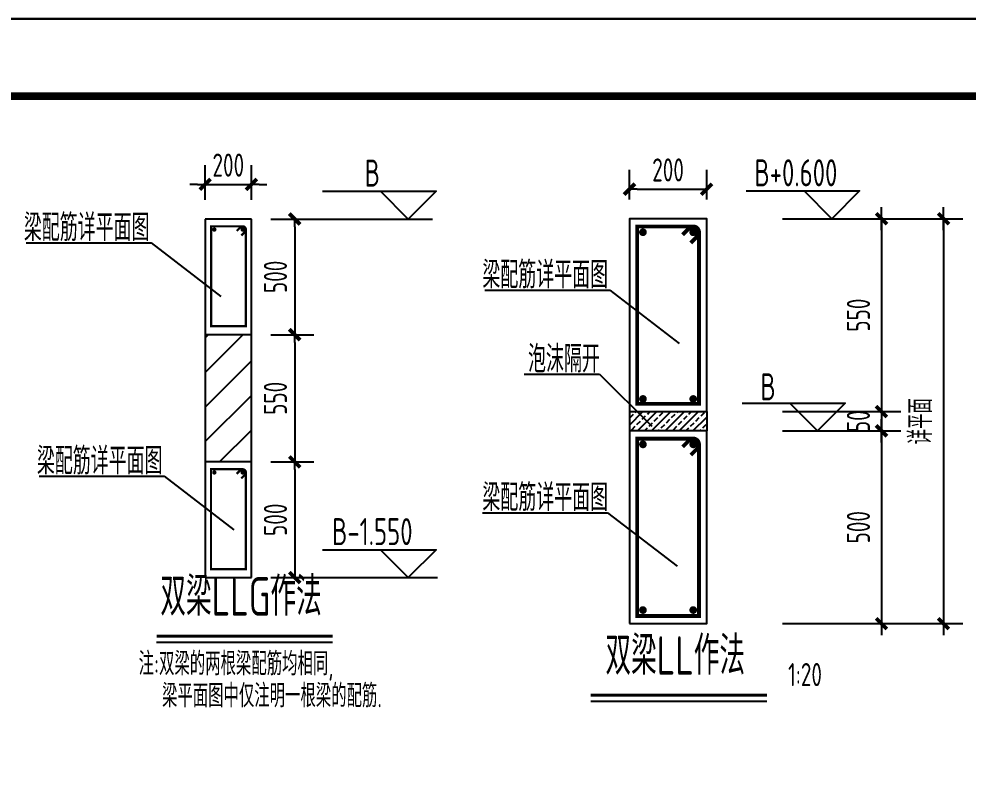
# Model space of a CAD drawing. Extents: x 580289 to 1106878, y -144605 to 78052.
# Drawn here: x 1081653 to 1093963, y -14290 to -4251 of the extents above; entities that cross this region are included whole.
import ezdxf
from ezdxf.enums import TextEntityAlignment as Align

# ---------------------------------------------------------------- set-up
doc = ezdxf.new("R2010")
doc.units = 0
doc.header["$LTSCALE"] = 100
doc.layers.get('0').update_dxf_attribs({"linetype": 'CONTINUOUS'})
doc.layers.get('Defpoints').update_dxf_attribs({"linetype": 'CONTINUOUS'})
for name, color, linetype in [('beam_dy', 7, 'CONTINUOUS'), ('DIM', 3, 'CONTINUOUS'), ('T图框', 7, 'CONTINUOUS'), ('图框', 254, 'CONTINUOUS'), ('梁__实线', 4, 'CONTINUOUS')]:
    doc.layers.add(name, color=color, linetype=linetype)
doc.styles.add('dim_font', font='tssdeng.shx', dxfattribs={"width": 0.7, "bigfont": 'tssdchn.shx'})
doc.styles.get("Standard").update_dxf_attribs({"font": 'tssdeng.shx', "width": 0.7, "bigfont": 'tssdchn.shx'})
doc.styles.add('TSSD_Dimension', font='Tssdeng.shx', dxfattribs={"width": 0.7, "bigfont": 'tssdchn.shx'})
doc.dimstyles.new('DIMN', dxfattribs={"dimtxt": 300, "dimasz": 1, "dimexe": 250, "dimexo": 300, "dimgap": 150, "dimtad": 1, "dimdec": 0, "dimzin": 0, "dimdsep": 46, "dimtxsty": 'dim_font', "dimblk": '_DIMX', "dimcen": 0.09, "dimclrt": 7, "dimadec": 0, "dimazin": 0, "dimtfac": 1, "dimtdec": 0, "dimtix": 1, "dimtmove": 2, "dimatfit": 3, "dimldrblk": '_DIMX', "dimfxl": 250, "dimtolj": 1, "dimtzin": 0, "dimarcsym": 0})
doc.dimstyles.new('TSSD_100_100$0', dxfattribs={"dimtxt": 300, "dimasz": 100, "dimexe": 250, "dimexo": 250, "dimgap": 100, "dimtad": 1, "dimdec": 0, "dimzin": 0, "dimdsep": 46, "dimtxsty": 'TSSD_Dimension', "dimblk": '_TSDBK', "dimblk1": '_TSDBK', "dimblk2": '_TSDBK', "dimsah": 1, "dimcen": 0, "dimclrt": 7, "dimadec": 0, "dimazin": 0, "dimtfac": 1, "dimtdec": 0, "dimtix": 1, "dimtmove": 2, "dimatfit": 3, "dimldrblk": '_TSDBK', "dimfxl": 1, "dimtolj": 1, "dimtzin": 0, "dimarcsym": 0})

# ---------------------------------------------------------------- blocks, each defined once
blk = doc.blocks.new('A$C72C84CBD')
at = {"layer": '图框', "color": 0}
for points in [[(0, 0), (0, 59400), (84100, 59400), (84100, 0)], [(0, 0), (84100, 0), (84100, 59400), (0, 59400)]]:
    blk.add_lwpolyline(points, close=True, dxfattribs=at)
at = {"layer": '图框', "color": 0, "const_width": 100}
blk.add_lwpolyline([(2500, 1000), (83100, 1000), (83100, 58400), (2500, 58400)], close=True, dxfattribs=at)
blk = doc.blocks.new('图框')
at = {"layer": 'T图框', "color": 4}
blk.add_blockref('A$C72C84CBD', (602717, 102744), dxfattribs=at)
blk = doc.blocks.new('_DIMX')
blk.add_line((-150, 0), (150, 0))
at = {"const_width": 50}
blk.add_lwpolyline([(-70, -70), (70, 70)], dxfattribs=at)
blk = doc.blocks.new('*D1333')
at = {"layer": 'beam_dy', "color": 0, "lineweight": -2}
for p, q in [((1092879, -6842), (1093895, -6842)), ((1093645, -6843), (1093645, -12092)), ((1092808, -12093), (1093895, -12093))]:
    blk.add_line(p, q, dxfattribs=at)
at = {"layer": 'Defpoints', "color": 0}
for p in [(1092579, -6842), (1092508, -12093), (1093645, -12093)]:
    blk.add_point(p, dxfattribs=at)
at = {"layer": 'beam_dy', "color": 0, "lineweight": -2}
for p, rotation in [((1093645, -6842), 90), ((1093645, -12093), 270)]:
    blk.add_blockref('_DIMX', p, dxfattribs=dict(at, rotation=rotation))
at = {"layer": 'beam_dy', "color": 7, "insert": (1093345, -9468), "char_height": 300, "attachment_point": 5, "rotation": 90, "style": 'TSSD_Dimension'}
blk.add_mtext('\\A1;详平面', dxfattribs=at)
blk = doc.blocks.new('*D1334')
at = {"layer": 'beam_dy', "color": 0, "lineweight": -2}
for p, q in [((1091555, -6842), (1093091, -6842)), ((1092841, -6843), (1092841, -9342)), ((1091555, -9343), (1093091, -9343))]:
    blk.add_line(p, q, dxfattribs=at)
at = {"layer": 'Defpoints', "color": 0}
for p in [(1091255, -6842), (1091255, -9343), (1092841, -9343)]:
    blk.add_point(p, dxfattribs=at)
at = {"layer": 'beam_dy', "color": 0, "lineweight": -2}
for p, rotation in [((1092841, -6842), 90), ((1092841, -9343), 270)]:
    blk.add_blockref('_DIMX', p, dxfattribs=dict(at, rotation=rotation))
at = {"layer": 'beam_dy', "color": 7, "insert": (1092541, -8092), "char_height": 300, "attachment_point": 5, "rotation": 90, "style": 'TSSD_Dimension'}
blk.add_mtext('\\A1;550', dxfattribs=at)
blk = doc.blocks.new('*D1335')
at = {"layer": 'beam_dy', "color": 0, "lineweight": -2}
for p, q in [((1091555, -9593), (1093091, -9593)), ((1092841, -9594), (1092841, -12092)), ((1091555, -12093), (1093091, -12093))]:
    blk.add_line(p, q, dxfattribs=at)
at = {"layer": 'Defpoints', "color": 0}
for p in [(1091255, -9593), (1091255, -12093), (1092841, -12093)]:
    blk.add_point(p, dxfattribs=at)
at = {"layer": 'beam_dy', "color": 0, "lineweight": -2}
for p, rotation in [((1092841, -9593), 90), ((1092841, -12093), 270)]:
    blk.add_blockref('_DIMX', p, dxfattribs=dict(at, rotation=rotation))
at = {"layer": 'beam_dy', "color": 7, "insert": (1092541, -10843), "char_height": 300, "attachment_point": 5, "rotation": 90, "style": 'TSSD_Dimension'}
blk.add_mtext('\\A1;500', dxfattribs=at)
blk = doc.blocks.new('*D1336')
at = {"layer": 'beam_dy', "color": 0, "lineweight": -2}
for p, q in [((1091555, -9343), (1093091, -9343)), ((1092841, -9342), (1092841, -9341)), ((1092841, -9343), (1092841, -9593)), ((1091555, -9593), (1093091, -9593)), ((1092841, -9594), (1092841, -9595))]:
    blk.add_line(p, q, dxfattribs=at)
at = {"layer": 'Defpoints', "color": 0}
for p in [(1091255, -9343), (1091255, -9593), (1092841, -9593)]:
    blk.add_point(p, dxfattribs=at)
at = {"layer": 'beam_dy', "color": 0, "lineweight": -2}
for p, rotation in [((1092841, -9343), 270), ((1092841, -9593), 90)]:
    blk.add_blockref('_DIMX', p, dxfattribs=dict(at, rotation=rotation))
at = {"layer": 'beam_dy', "color": 7, "insert": (1092541, -9468), "char_height": 300, "attachment_point": 5, "rotation": 90, "style": 'TSSD_Dimension'}
blk.add_mtext('\\A1;50', dxfattribs=at)
blk = doc.blocks.new('_TSDBK')
blk.add_line((-1, 0), (0, 0))
at = {"const_width": 0.5}
blk.add_lwpolyline([(-0.7, -0.7), (0.7, 0.7)], dxfattribs=at)
blk = doc.blocks.new('*D1337')
at = {"layer": 'Defpoints', "color": 0}
for p in [(1090573, -6459), (1089571, -6843), (1090573, -6843)]:
    blk.add_point(p, dxfattribs=at)
at = {"layer": 'DIM', "color": 0, "lineweight": -2}
for p, q in [((1089571, -6593), (1089571, -6209)), ((1090573, -6593), (1090573, -6209)), ((1089671, -6459), (1090473, -6459))]:
    blk.add_line(p, q, dxfattribs=at)
at = {"layer": 'DIM', "color": 0, "lineweight": -2, "xscale": 100, "yscale": 100, "zscale": 100, "rotation": 180}
blk.add_blockref('_TSDBK', (1089571, -6459), dxfattribs=at)
at = {"layer": 'DIM', "color": 0, "lineweight": -2, "xscale": 100, "yscale": 100, "zscale": 100}
blk.add_blockref('_TSDBK', (1090573, -6459), dxfattribs=at)
at = {"layer": 'DIM', "color": 7, "insert": (1090072, -6209), "char_height": 300, "attachment_point": 5, "style": 'TSSD_Dimension'}
blk.add_mtext('\\A1;\\A1;200', dxfattribs=at)
blk = doc.blocks.new('*D1340')
at = {"layer": 'Defpoints', "color": 0}
for p in [(1084668, -6396), (1084068, -6846), (1084668, -6846)]:
    blk.add_point(p, dxfattribs=at)
at = {"layer": 'DIM', "color": 0, "lineweight": -2}
for p, q in [((1084068, -6596), (1084068, -6146)), ((1084668, -6596), (1084668, -6146)), ((1083968, -6396), (1083868, -6396)), ((1084068, -6396), (1084668, -6396)), ((1084768, -6396), (1084868, -6396))]:
    blk.add_line(p, q, dxfattribs=at)
at = {"layer": 'DIM', "color": 0, "lineweight": -2, "xscale": 100, "yscale": 100, "zscale": 100}
blk.add_blockref('_TSDBK', (1084068, -6396), dxfattribs=at)
at = {"layer": 'DIM', "color": 0, "lineweight": -2, "xscale": 100, "yscale": 100, "zscale": 100, "rotation": 180}
blk.add_blockref('_TSDBK', (1084668, -6396), dxfattribs=at)
at = {"layer": 'DIM', "color": 7, "insert": (1084368, -6146), "char_height": 300, "attachment_point": 5, "style": 'TSSD_Dimension'}
blk.add_mtext('\\A1;200', dxfattribs=at)
blk = doc.blocks.new('*D1341')
at = {"layer": 'Defpoints', "color": 0}
for p in [(1084668, -6846), (1084668, -8346), (1085229, -8346)]:
    blk.add_point(p, dxfattribs=at)
at = {"layer": 'DIM', "color": 0, "lineweight": -2}
for p, q in [((1084918, -6846), (1085479, -6846)), ((1085229, -6946), (1085229, -8246)), ((1084918, -8346), (1085479, -8346))]:
    blk.add_line(p, q, dxfattribs=at)
at = {"layer": 'DIM', "color": 0, "lineweight": -2, "xscale": 100, "yscale": 100, "zscale": 100}
for p, rotation in [((1085229, -6846), 90), ((1085229, -8346), 270)]:
    blk.add_blockref('_TSDBK', p, dxfattribs=dict(at, rotation=rotation))
at = {"layer": 'DIM', "color": 7, "insert": (1084979, -7596), "char_height": 300, "attachment_point": 5, "rotation": 90, "style": 'TSSD_Dimension'}
blk.add_mtext('\\A1;500', dxfattribs=at)
blk = doc.blocks.new('*D1342')
at = {"layer": 'Defpoints', "color": 0}
for p in [(1084668, -8346), (1084668, -9996), (1085229, -9996)]:
    blk.add_point(p, dxfattribs=at)
at = {"layer": 'DIM', "color": 0, "lineweight": -2}
for p, q in [((1084918, -8346), (1085479, -8346)), ((1085229, -8446), (1085229, -9896)), ((1084918, -9996), (1085479, -9996))]:
    blk.add_line(p, q, dxfattribs=at)
at = {"layer": 'DIM', "color": 0, "lineweight": -2, "xscale": 100, "yscale": 100, "zscale": 100}
for p, rotation in [((1085229, -8346), 90), ((1085229, -9996), 270)]:
    blk.add_blockref('_TSDBK', p, dxfattribs=dict(at, rotation=rotation))
at = {"layer": 'DIM', "color": 7, "insert": (1084979, -9171), "char_height": 300, "attachment_point": 5, "rotation": 90, "style": 'TSSD_Dimension'}
blk.add_mtext('\\A1;550', dxfattribs=at)
blk = doc.blocks.new('*D1343')
at = {"layer": 'Defpoints', "color": 0}
for p in [(1084668, -9996), (1084668, -11496), (1085229, -11496)]:
    blk.add_point(p, dxfattribs=at)
at = {"layer": 'DIM', "color": 0, "lineweight": -2}
for p, q in [((1084918, -9996), (1085479, -9996)), ((1085229, -10096), (1085229, -11396)), ((1084918, -11496), (1085479, -11496))]:
    blk.add_line(p, q, dxfattribs=at)
at = {"layer": 'DIM', "color": 0, "lineweight": -2, "xscale": 100, "yscale": 100, "zscale": 100}
for p, rotation in [((1085229, -9996), 90), ((1085229, -11496), 270)]:
    blk.add_blockref('_TSDBK', p, dxfattribs=dict(at, rotation=rotation))
at = {"layer": 'DIM', "color": 7, "insert": (1084979, -10746), "char_height": 300, "attachment_point": 5, "rotation": 90, "style": 'TSSD_Dimension'}
blk.add_mtext('\\A1;500', dxfattribs=at)

msp = doc.modelspace()

# ---------------------------------------------------------------- hatches: boundary and pattern name
at = {"layer": 'DIM'}
h = msp.add_hatch(dxfattribs=at)
h.set_pattern_fill('ANSI31', color=256, scale=100, style=0)
h.set_pattern_definition([(45, (172240.58, -9615.7), (-224.5064, 224.5064), [])])
h.paths.add_polyline_path([(1084668.3, -8345.9), (1084068.3, -8345.9), (1084068.3, -9995.9), (1084668.3, -9995.9)])
at = {"layer": '梁__实线'}
h = msp.add_hatch(dxfattribs=at)
h.set_pattern_fill('ANSI33', color=256, scale=20, style=0)
h.set_pattern_definition([(45, (1007364.91, -102680.65), (-89.80256, 89.80256), []), (45, (1007454.71, -102680.65), (-89.80256, 89.80256), [63.5, -31.75])])
h.paths.add_polyline_path([(1090573.5, -9593.2), (1090573.5, -9592.9), (1090573.5, -9342.9), (1089571.2, -9342.9), (1089571.2, -9593.2)])

# ---------------------------------------------------------------- linework, layer by layer
at = {"layer": 'beam_dy'}
for p, q in [((1081746.9, -7154.3), (1083368.5, -7154.3)), ((1083368.5, -7154.3), (1084269.2, -7849.2)), ((1087694.5, -7767.1), (1089316.2, -7767.1)), ((1089316.2, -7767.1), (1090216.8, -8461.9)), ((1088203.9, -8858.5), (1089182.7, -8858.5)), ((1089182.7, -8858.5), (1089859.8, -9530.9)), ((1089571.2, -9342.9), (1089571.2, -9592.9)), ((1090573.5, -9342.9), (1090573.5, -9592.9)), ((1089571.2, -9593.2), (1089571.2, -9592.9)), ((1090573.5, -9592.9), (1090573.5, -9593.2)), ((1081915.9, -10180.7), (1083537.5, -10180.7)), ((1083537.5, -10180.7), (1084438.1, -10875.6)), ((1087666.1, -10654.1), (1089287.8, -10654.1)), ((1089287.8, -10654.1), (1090188.4, -11349)), ((1083438, -12331.9), (1085721.5, -12331.9)), ((1089070.3, -13098.1), (1091353.8, -13098.1))]:
    msp.add_line(p, q, dxfattribs=at)
for points in [[(1085590.6, -6485.7), (1087062.4, -6485.7), (1086702.4, -6845.7), (1086342.4, -6485.7)], [(1091085, -6482), (1092556.9, -6482), (1092196.9, -6842), (1091836.9, -6482)], [(1091031.7, -9232.9), (1092370.9, -9232.9), (1092010.9, -9592.9), (1091650.9, -9232.9)], [(1085590.6, -11135.9), (1087062.4, -11135.9), (1086702.4, -11495.9), (1086342.4, -11135.9)]]:
    msp.add_lwpolyline(points, dxfattribs=at)
for points in [[(1089571.2, -9342.9), (1090573.5, -9342.9), (1090573.5, -6843), (1089571.2, -6843)], [(1089571.2, -12093), (1090573.5, -12093), (1090573.5, -9593.2), (1089571.2, -9593.2)]]:
    msp.add_lwpolyline(points, close=True, dxfattribs=at)
for points, const_width in [([(1084476.4, -7000.1), (1084524.2, -6952.3, -0.6681786), (1084596.3, -6982.2), (1084596.3, -8235.8), (1084144.5, -8235.8), (1084144.5, -6940), (1084554.1, -6940, -0.6681786), (1084583.9, -7012.1), (1084536.1, -7059.9)], 28.2), ([(1090260.6, -7048.8), (1090345.5, -6964, -0.6681786), (1090473.5, -7017), (1090473.5, -9242.9), (1089671.2, -9242.9), (1089671.2, -6942), (1090398.5, -6942, -0.6681786), (1090451.5, -7070), (1090366.7, -7154.9)], 50), ([(1090260.6, -9800), (1090345.5, -9715.1, -0.6681786), (1090473.5, -9768.2), (1090473.5, -11993), (1089671.2, -11993), (1089671.2, -9693.2), (1090398.5, -9693.2, -0.6681786), (1090451.5, -9821.2), (1090366.7, -9906.1)], 50), ([(1084476.4, -10150.4), (1084524.2, -10102.6, -0.6681786), (1084596.3, -10132.5), (1084596.3, -11386.1), (1084144.4, -11386.1), (1084144.4, -10090.2), (1084554, -10090.2, -0.6681786), (1084583.9, -10162.3), (1084536.1, -10210.1)], 28.2)]:
    msp.add_lwpolyline(points, format="xyb", dxfattribs=dict(at, const_width=const_width))
for points, const_width in [([(1084172.6, -6982.2, 1), (1084200.8, -6982.2, 1)], 28.2), ([(1084540, -6982.2, 1), (1084568.1, -6982.2, 1)], 28.2), ([(1089721.2, -7017, 1), (1089771.2, -7017, 1)], 50), ([(1090373.5, -7017, 1), (1090423.5, -7017, 1)], 50), ([(1089721.2, -9179.4, -1), (1089771.2, -9179.4, -1)], 50), ([(1090373.5, -9179.4, -1), (1090423.5, -9179.4, -1)], 50), ([(1089721.2, -9768.2, 1), (1089771.2, -9768.2, 1)], 50), ([(1090373.5, -9768.2, 1), (1090423.5, -9768.2, 1)], 50), ([(1084172.6, -10132.5, 1), (1084200.8, -10132.5, 1)], 28.2), ([(1084540, -10132.5, 1), (1084568.1, -10132.5, 1)], 28.2), ([(1089721.2, -11916.9, -1), (1089771.2, -11916.9, -1)], 50), ([(1090373.5, -11916.9, -1), (1090423.5, -11916.9, -1)], 50)]:
    msp.add_lwpolyline(points, format="xyb", close=True, dxfattribs=dict(at, const_width=const_width))
at = {"layer": 'beam_dy', "const_width": 40}
for points in [[(1083438, -12255.8), (1085721.5, -12255.8)], [(1089070.3, -13021.9), (1091353.8, -13021.9)]]:
    msp.add_lwpolyline(points, dxfattribs=at)
at = {"layer": 'DIM'}
for p, q in [((1084068.3, -6845.7), (1084068.3, -11495.9)), ((1084668.3, -6845.7), (1084068.3, -6845.7)), ((1084668.3, -8345.9), (1084668.3, -6845.7)), ((1085479.3, -6845.7), (1087016.6, -6845.7)), ((1084668.3, -8345.9), (1084068.3, -8345.9)), ((1084668.3, -9995.9), (1084668.3, -8345.9)), ((1084668.3, -9995.9), (1084068.3, -9995.9)), ((1084668.3, -11495.9), (1084668.3, -9995.9)), ((1084068.3, -11495.9), (1084668.3, -11495.9)), ((1085479.3, -11495.9), (1087082.7, -11495.9))]:
    msp.add_line(p, q, dxfattribs=at)

# ---------------------------------------------------------------- block references
at = {"layer": 'T图框'}
msp.add_blockref('图框', (420061.1, -166394.5), dxfattribs=at)

# ---------------------------------------------------------------- texts
at = {"layer": 'beam_dy', "color": 2, "width": 0.7}
for s, p in [('B', (1086235.7, -6249.6)), ('B+0.600', (1091730.2, -6245.9)), ('B', (1091369.4, -9021.2)), ('B-1.550', (1086235.7, -10899.8))]:
    msp.add_text(s, height=350, dxfattribs=at).set_placement(p, align=Align.MIDDLE)
for s, p in [('梁配筋详平面图', (1081716, -7131.8)), ('梁配筋详平面图', (1087663.7, -7744.6)), ('泡沫隔开', (1088255.7, -8836)), ('梁配筋详平面图', (1081885, -10158.2)), ('梁配筋详平面图', (1087663.7, -10631.6))]:
    msp.add_text(s, height=350, dxfattribs=at).set_placement(p)
at = {"layer": 'beam_dy', "width": 0.7}
for s, p in [('双梁LLG作法', (1084533.1, -12140.4)), ('双梁LL作法', (1090165.4, -12906.6))]:
    msp.add_text(s, height=500, dxfattribs=at).set_placement(p, align=Align.BOTTOM_CENTER)
at = {"layer": 'beam_dy', "color": 4, "width": 0.7}
for s, p in [('注:双梁的两根梁配筋均相同,', (1083204.9, -12762.8)), ('1:20', (1091628.8, -12903.8)), ('梁平面图中仅注明一根梁的配筋.', (1083508, -13178.3))]:
    msp.add_text(s, height=300, dxfattribs=at).set_placement(p)

# ---------------------------------------------------------------- dimensions: what is measured, and where the dimension line sits
at = {"layer": 'beam_dy'}
for base, p1, p2, text, picture, middle in [((1092840.9, -9342.9), (1091254.8, -6842), (1091254.8, -9342.9), '550', '*D1334', (1092540.9, -8092.4)), ((1093645.2, -12093), (1092578.8, -6842), (1092508.2, -12093), '详平面', '*D1333', (1093345.2, -9467.5))]:
    dim = msp.add_linear_dim(base=base, p1=p1, p2=p2, angle=90, text=text, dimstyle='DIMN', override={"dimlfac": 0.2, "dimtxsty": 'TSSD_Dimension'}, dxfattribs=at)
    dim.commit()
    dim.dimension.update_dxf_attribs({"geometry": picture, "text_midpoint": middle})
for base, p1, p2, picture, middle in [((1092840.9, -9592.9), (1091254.8, -9343.2), (1091254.8, -9592.9), '*D1336', (1092540.9, -9468)), ((1092840.9, -12093), (1091254.8, -9592.9), (1091254.8, -12093), '*D1335', (1092540.9, -10842.9))]:
    dim = msp.add_linear_dim(base=base, p1=p1, p2=p2, angle=90, dimstyle='DIMN', override={"dimlfac": 0.2, "dimtxsty": 'TSSD_Dimension'}, dxfattribs=at)
    dim.commit()
    dim.dimension.update_dxf_attribs({"geometry": picture, "text_midpoint": middle})
at = {"layer": 'DIM'}
dim = msp.add_linear_dim(base=(1084668.3, -6396), p1=(1084068.3, -6845.7), p2=(1084668.3, -6845.7), text='200', dimstyle='TSSD_100_100$0', dxfattribs=at)
dim.commit()
dim.dimension.update_dxf_attribs({"geometry": '*D1340', "text_midpoint": (1084368.3, -6146)})
dim = msp.add_aligned_dim(p1=(1089571.2, -6843), p2=(1090573.5, -6843), distance=384, text='\\A1;200', dimstyle='TSSD_100_100$0', dxfattribs=at)
dim.commit()
dim.dimension.update_dxf_attribs({"geometry": '*D1337', "text_midpoint": (1090072.3, -6209)})
for base, p1, p2, text, picture, middle in [((1085229.3, -8345.9), (1084668.3, -6845.7), (1084668.3, -8345.9), '500', '*D1341', (1084979.3, -7595.8)), ((1085229.3, -9995.9), (1084668.3, -8345.9), (1084668.3, -9995.9), '550', '*D1342', (1084979.3, -9170.9)), ((1085229.3, -11495.9), (1084668.3, -9995.9), (1084668.3, -11495.9), '500', '*D1343', (1084979.3, -10745.9))]:
    dim = msp.add_linear_dim(base=base, p1=p1, p2=p2, angle=90, text=text, dimstyle='TSSD_100_100$0', dxfattribs=at)
    dim.commit()
    dim.dimension.update_dxf_attribs({"geometry": picture, "text_midpoint": middle})

doc.saveas('drawing.dxf')
